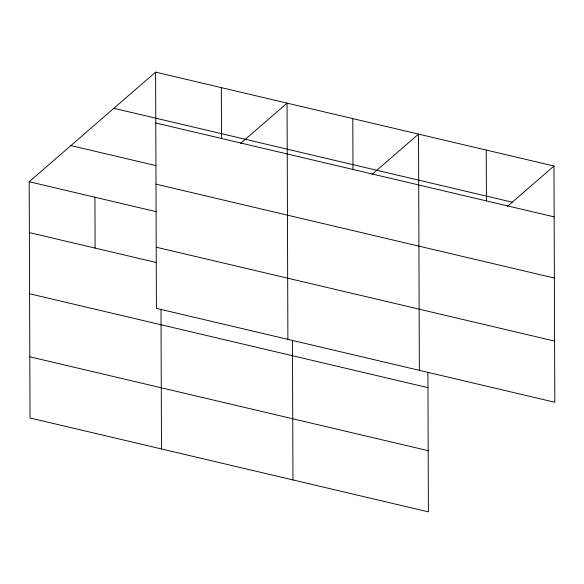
<?xml version="1.0" encoding="UTF-8"?>
<svg xmlns="http://www.w3.org/2000/svg" width="584" height="584" viewBox="0 0 584 584"><rect width="100%" height="100%" fill="white"/><g stroke="black" fill="none" stroke-linecap="round" stroke-linejoin="round"><path stroke-width="0.88" d="M427.911 372.366L428.401 511.861L30.025 417.976L29.2 181.741L155.6 72.139L553.975 166.024L554.8 402.259L156.424 308.367L155.6 72.139M240.579 143.43L287.065 103.12L287.89 339.348M372.037 174.412L418.531 134.101L419.349 370.336M507.489 206.334L553.975 166.024M113.887 108.303L512.263 202.195M155.775 122.99L554.15 216.883M70.912 145.577L155.928 165.608M155.986 184.164L554.369 278.057M29.2 181.741L156.286 211.693M156.213 247.193L554.588 341.085M29.375 232.6L156.461 262.552M29.594 293.774L427.97 387.659M29.813 356.802L428.189 450.687M486.253 150.059L486.428 200.918M352.794 118.61L352.97 169.47M292.467 340.45L292.956 479.946M221.329 87.629L221.511 138.481M161.001 309.462L161.491 448.957M94.929 197.239L95.112 248.091"/></g></svg>
